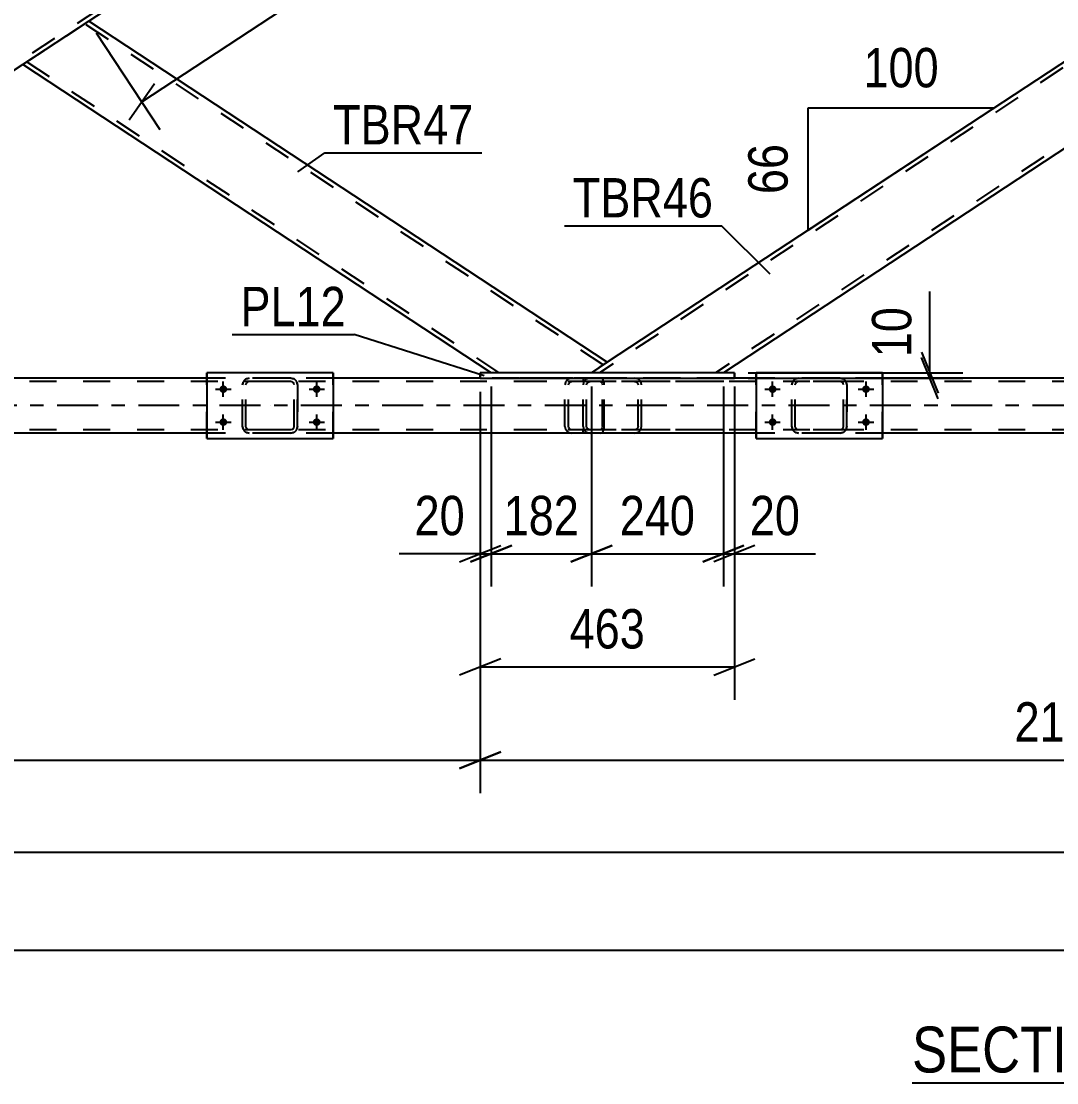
# Model space of a CAD drawing. Header units: millimetres. Extents: x -815 to 374, y -743 to 98.
# Drawn here: x -500.8 to -425.4, y -68.9 to 8.4 of the extents above; entities that cross this region are included whole.
import ezdxf

# ---------------------------------------------------------------- set-up
doc = ezdxf.new("R2010")
doc.units = ezdxf.units.MM
doc.linetypes.add('DXK_LINE_DOT2', pattern=[3.9198, 1.9599, -1.9599])
doc.linetypes.add('DXK_LINE_DOT3', pattern=[5.9187, 2.979, -0.9799, 0.9799, -0.9799])
doc.styles.add('Arial Narrow', font='ARIALN.TTF', dxfattribs={"height": 0.2})

# ---------------------------------------------------------------- blocks, each defined once
blk = doc.blocks.new('Unknown-232933173-12 - 4786')
at = {"color": 6, "linetype": 'Continuous'}
blk.add_line((-435.971, -68.897), (-408.324, -68.897), dxfattribs=at)
at = {"color": 0, "linetype": 'Continuous'}
for points in [[(-417.862, -68.147), (-417.862, -64.647), (-435.971, -64.647), (-435.971, -68.147)], [(-414.256, -68.147), (-414.256, -64.647), (-416.812, -64.647), (-416.812, -68.147)], [(-411.931, -68.147), (-411.931, -64.647), (-413.206, -64.647), (-413.206, -68.147)], [(-408.324, -68.147), (-408.324, -64.647), (-410.881, -64.647), (-410.881, -68.147)]]:
    blk.add_wipeout(points, dxfattribs=at)
at = {"color": 7, "linetype": 'Continuous', "style": 'Arial Narrow'}
for s, height, p in [('SECTION ', 3.3405, (-435.971, -68.147)), ('A', 3.34, (-416.812, -68.147)), ('A', 3.34, (-410.881, -68.147)), ('-', 3.34, (-413.206, -68.147))]:
    blk.add_text(s, height=height, dxfattribs=at).set_placement(p)
blk = doc.blocks.new('Part-232933173-4925 - 4786')
at = {"color": 7, "linetype": 'DXK_LINE_DOT2'}
for p, q in [((-459.416, -17.578), (-459.611, -17.614)), ((-449.673, -17.578), (-459.416, -17.578)), ((-455.985, -17.614), (-456.181, -17.578)), ((-459.891, -17.888), (-459.927, -18.058)), ((-459.927, -21.098), (-459.927, -18.058)), ((-459.888, -17.874), (-459.891, -17.888)), ((-459.671, -18.058), (-459.652, -17.966)), ((-459.671, -21.098), (-459.671, -18.058)), ((-459.652, -17.966), (-459.596, -17.888)), ((-459.596, -17.888), (-459.514, -17.836)), ((-459.514, -17.836), (-459.416, -17.818)), ((-449.673, -17.818), (-459.416, -17.818)), ((-456.181, -17.818), (-456.083, -17.836)), ((-456.083, -17.836), (-456, -17.888)), ((-456, -17.888), (-455.945, -17.966)), ((-455.945, -17.966), (-455.925, -18.058)), ((-455.925, -21.098), (-455.925, -18.058)), ((-455.706, -17.888), (-455.709, -17.874)), ((-455.67, -18.058), (-455.706, -17.888)), ((-455.67, -21.098), (-455.67, -18.058)), ((-459.927, -21.098), (-459.907, -21.189)), ((-459.907, -21.189), (-459.888, -21.281)), ((-459.652, -21.189), (-459.671, -21.098)), ((-459.596, -21.267), (-459.652, -21.189)), ((-459.611, -21.541), (-459.416, -21.578)), ((-459.514, -21.319), (-459.596, -21.267)), ((-459.416, -21.338), (-459.514, -21.319)), ((-449.673, -21.338), (-459.416, -21.338)), ((-449.673, -21.578), (-459.416, -21.578)), ((-456.083, -21.319), (-456.181, -21.338)), ((-456.181, -21.578), (-455.985, -21.541)), ((-456, -21.267), (-456.083, -21.319)), ((-455.945, -21.189), (-456, -21.267)), ((-455.925, -21.098), (-455.945, -21.189)), ((-455.709, -21.281), (-455.689, -21.189)), ((-455.689, -21.189), (-455.67, -21.098))]:
    blk.add_line(p, q, dxfattribs=at)
for centre, start, end in [((-459.435, -18.078), 110.75832, 155.68004), ((-456.161, -18.078), 24.31996, 69.24168), ((-459.435, -21.077), 204.31996, 249.24168), ((-456.161, -21.077), 290.75832, 335.68004)]:
    blk.add_arc(centre, 0.496, start, end, dxfattribs=at)
blk = doc.blocks.new('Part-232933173-4858 - 4786')
at = {"color": 7, "linetype": 'DXK_LINE_DOT2'}
for p, q in [((-382.419, 33.021), (-458.734, -17.178)), ((-373.975, 33.021), (-450.291, -17.178)), ((-373.393, 33.021), (-383.001, 33.021)), ((-415.595, 11.582), (-420.399, 8.422)), ((-410.791, 8.422), (-415.595, 5.262)), ((-458.162, -16.418), (-459.317, -17.178)), ((-449.709, -17.178), (-459.317, -17.178))]:
    blk.add_line(p, q, dxfattribs=at)
at = {"color": 2, "linetype": 'Continuous'}
for p, q in [((-383.001, 33.021), (-415.595, 11.582)), ((-373.393, 33.021), (-410.791, 8.422)), ((-420.399, 8.422), (-458.162, -16.418)), ((-415.595, 5.262), (-449.709, -17.178))]:
    blk.add_line(p, q, dxfattribs=at)
blk = doc.blocks.new('Part-232933173-4863 - 4786')
at = {"color": 7, "linetype": 'DXK_LINE_DOT2'}
for p, q in [((-467.553, 33.021), (-543.869, -17.178)), ((-459.11, 33.021), (-535.425, -17.178)), ((-458.527, 33.021), (-468.135, 33.021)), ((-500.729, 11.582), (-505.533, 8.422)), ((-495.925, 8.422), (-500.729, 5.262)), ((-543.297, -16.418), (-544.451, -17.178)), ((-534.843, -17.178), (-544.451, -17.178))]:
    blk.add_line(p, q, dxfattribs=at)
at = {"color": 2, "linetype": 'Continuous'}
for p, q in [((-468.135, 33.021), (-500.729, 11.582)), ((-458.527, 33.021), (-495.925, 8.422)), ((-505.533, 8.422), (-543.297, -16.418)), ((-500.729, 5.262), (-534.843, -17.178))]:
    blk.add_line(p, q, dxfattribs=at)
blk = doc.blocks.new('Part-232933173-4932 - 4786')
at = {"color": 7, "linetype": 'DXK_LINE_DOT2'}
for p, q in [((-458.65, -17.578), (-466.315, -17.578)), ((-460.742, -17.578), (-460.934, -17.614)), ((-459.927, -17.578), (-459.927, -17.818)), ((-458.547, -17.614), (-458.65, -17.578)), ((-458.459, -17.718), (-458.547, -17.614)), ((-458.4, -17.874), (-458.459, -17.718)), ((-458.65, -17.818), (-466.315, -17.818)), ((-461.209, -17.888), (-461.245, -18.058)), ((-461.245, -21.098), (-461.245, -18.058)), ((-461.206, -17.874), (-461.209, -17.888)), ((-460.993, -18.058), (-460.974, -17.966)), ((-460.993, -21.098), (-460.993, -18.058)), ((-460.974, -17.966), (-460.92, -17.888)), ((-460.92, -17.888), (-460.838, -17.836)), ((-460.838, -17.836), (-460.742, -17.818)), ((-458.65, -17.818), (-458.599, -17.836)), ((-458.599, -17.836), (-458.555, -17.888)), ((-458.555, -17.888), (-458.525, -17.966)), ((-458.525, -17.966), (-458.515, -18.058)), ((-458.515, -21.098), (-458.515, -18.058)), ((-458.38, -18.058), (-458.4, -17.874)), ((-458.38, -21.098), (-458.38, -18.058)), ((-458.65, -21.338), (-466.315, -21.338)), ((-458.65, -21.578), (-466.315, -21.578)), ((-461.245, -21.098), (-461.225, -21.189)), ((-461.225, -21.189), (-461.206, -21.281)), ((-460.974, -21.189), (-460.993, -21.098)), ((-460.92, -21.267), (-460.974, -21.189)), ((-460.934, -21.541), (-460.742, -21.578)), ((-460.838, -21.319), (-460.92, -21.267)), ((-460.742, -21.338), (-460.838, -21.319)), ((-459.927, -21.578), (-459.927, -21.338)), ((-458.599, -21.319), (-458.65, -21.338)), ((-458.65, -21.578), (-458.547, -21.541)), ((-458.555, -21.267), (-458.599, -21.319)), ((-458.525, -21.189), (-458.555, -21.267)), ((-458.547, -21.541), (-458.459, -21.437)), ((-458.515, -21.098), (-458.525, -21.189)), ((-458.459, -21.437), (-458.4, -21.281)), ((-458.4, -21.281), (-458.38, -21.098))]:
    blk.add_line(p, q, dxfattribs=at)
for centre, start, end in [((-460.756, -18.073), 111.1941, 156.15059), ((-460.756, -21.082), 203.84941, 248.8059)]:
    blk.add_arc(centre, 0.492, start, end, dxfattribs=at)
blk = doc.blocks.new('Part-232933173-4873 - 4786')
at = {"color": 2, "linetype": 'Continuous'}
for p, q in [((-495.925, 8.422), (-500.729, 5.262)), ((-458.162, -16.418), (-495.925, 8.422)), ((-466.616, -17.178), (-500.729, 5.262)), ((-459.317, -17.178), (-458.162, -16.418))]:
    blk.add_line(p, q, dxfattribs=at)
at = {"color": 7, "linetype": 'DXK_LINE_DOT2'}
for p, q in [((-495.97, 8.392), (-496.508, 8.039)), ((-458.453, -16.61), (-496.217, 8.23)), ((-500.438, 5.453), (-500.416, 5.468)), ((-466.033, -17.178), (-500.438, 5.453)), ((-458.207, -16.447), (-458.745, -16.801)), ((-459.317, -17.178), (-466.616, -17.178))]:
    blk.add_line(p, q, dxfattribs=at)
blk = doc.blocks.new('Bolt-232933173-46452 - 4786')
at = {"linetype": 'Continuous'}
for points in [[(-446.123, -18.098, -1), (-446.123, -18.658, -1)], [(-439.323, -18.098, -1), (-439.323, -18.658, -1)], [(-446.123, -20.498, -1), (-446.123, -21.058, -1)], [(-439.323, -20.498, -1), (-439.323, -21.058, -1)]]:
    blk.add_hatch(color=1, dxfattribs=at).paths.add_polyline_path(points)
at = {"color": 1, "linetype": 'Continuous'}
for p, q in [((-446.683, -18.378), (-445.563, -18.378)), ((-446.123, -18.938), (-446.123, -17.818)), ((-439.883, -18.378), (-438.763, -18.378)), ((-439.323, -18.938), (-439.323, -17.818)), ((-446.683, -20.778), (-445.563, -20.778)), ((-446.123, -21.338), (-446.123, -20.218)), ((-439.883, -20.778), (-438.763, -20.778)), ((-439.323, -21.338), (-439.323, -20.218))]:
    blk.add_line(p, q, dxfattribs=at)
blk = doc.blocks.new('Part-232933173-5095 - 4786')
at = {"color": 2, "linetype": 'Continuous'}
for p, q in [((-467.416, -17.578), (-467.416, -17.178)), ((-467.416, -17.178), (-467.416, -17.178)), ((-448.909, -17.178), (-467.416, -17.178)), ((-467.416, -17.578), (-467.416, -17.578)), ((-467.416, -17.578), (-448.909, -17.578)), ((-448.909, -17.178), (-448.909, -17.578))]:
    blk.add_line(p, q, dxfattribs=at)
at = {"color": 7, "linetype": 'DXK_LINE_DOT2'}
for p, q in [((-467.416, -17.178), (-467.416, -17.578)), ((-448.909, -17.178), (-448.909, -17.178)), ((-448.909, -17.578), (-448.909, -17.178)), ((-448.909, -17.578), (-448.909, -17.578))]:
    blk.add_line(p, q, dxfattribs=at)
blk = doc.blocks.new('Part-232933173-5179 - 4786')
at = {"color": 2, "linetype": 'Continuous'}
for p, q in [((-487.323, -17.578), (-518.123, -17.578)), ((-467.416, -17.578), (-478.123, -17.578)), ((-447.323, -17.578), (-448.909, -17.578)), ((-407.323, -17.578), (-438.123, -17.578)), ((-487.323, -21.578), (-518.123, -21.578)), ((-447.323, -21.578), (-478.123, -21.578)), ((-407.323, -21.578), (-438.123, -21.578))]:
    blk.add_line(p, q, dxfattribs=at)
at = {"color": 7, "linetype": 'DXK_LINE_DOT2'}
for p, q in [((-478.123, -17.578), (-487.323, -17.578)), ((-448.909, -17.578), (-467.416, -17.578)), ((-438.123, -17.578), (-447.323, -17.578)), ((-63.184, -17.818), (-735.323, -17.818)), ((-63.184, -21.338), (-735.323, -21.338)), ((-478.123, -21.578), (-487.323, -21.578)), ((-438.123, -21.578), (-447.323, -21.578))]:
    blk.add_line(p, q, dxfattribs=at)
at = {"color": 7, "linetype": 'DXK_LINE_DOT3'}
blk.add_line((-63.184, -19.578), (-735.323, -19.578), dxfattribs=at)
blk = doc.blocks.new('Part-232933173-46374 - 4786')
at = {"color": 7, "linetype": 'DXK_LINE_DOT2'}
for p, q in [((-444.427, -17.614), (-444.243, -17.578)), ((-444.243, -17.578), (-444.427, -17.614)), ((-441.203, -17.578), (-444.243, -17.578)), ((-441.203, -17.578), (-441.019, -17.614)), ((-441.019, -17.614), (-441.203, -17.578)), ((-444.723, -18.058), (-444.687, -17.874)), ((-444.687, -17.874), (-444.723, -18.058)), ((-444.723, -21.098), (-444.723, -18.058)), ((-444.723, -18.058), (-444.723, -18.058)), ((-444.723, -21.098), (-444.723, -18.058)), ((-444.483, -18.058), (-444.465, -17.966)), ((-444.483, -18.058), (-444.465, -17.966)), ((-444.483, -21.098), (-444.483, -18.058)), ((-444.483, -18.058), (-444.483, -18.058)), ((-444.483, -21.098), (-444.483, -18.058)), ((-444.465, -17.966), (-444.413, -17.888)), ((-444.335, -17.836), (-444.413, -17.888)), ((-444.243, -17.818), (-444.335, -17.836)), ((-441.203, -17.818), (-444.243, -17.818)), ((-441.111, -17.836), (-441.203, -17.818)), ((-441.033, -17.888), (-441.111, -17.836)), ((-440.981, -17.966), (-441.033, -17.888)), ((-440.963, -18.058), (-440.981, -17.966)), ((-440.963, -18.058), (-440.981, -17.966)), ((-440.963, -21.098), (-440.963, -18.058)), ((-440.963, -18.058), (-440.963, -18.058)), ((-440.963, -21.098), (-440.963, -18.058)), ((-440.76, -17.874), (-440.723, -18.058)), ((-440.723, -18.058), (-440.76, -17.874)), ((-440.723, -21.098), (-440.723, -18.058)), ((-440.723, -18.058), (-440.723, -18.058)), ((-440.723, -18.058), (-440.723, -21.098)), ((-444.723, -21.098), (-444.723, -21.098)), ((-444.687, -21.281), (-444.723, -21.098)), ((-444.723, -21.098), (-444.687, -21.281)), ((-444.483, -21.098), (-444.483, -21.098)), ((-444.465, -21.189), (-444.483, -21.098)), ((-444.465, -21.189), (-444.483, -21.098)), ((-444.413, -21.267), (-444.465, -21.189)), ((-444.243, -21.578), (-444.427, -21.541)), ((-444.427, -21.541), (-444.243, -21.578)), ((-444.335, -21.319), (-444.413, -21.267)), ((-444.243, -21.338), (-444.335, -21.319)), ((-441.203, -21.338), (-444.243, -21.338)), ((-441.203, -21.578), (-444.243, -21.578)), ((-441.111, -21.319), (-441.203, -21.338)), ((-441.019, -21.541), (-441.203, -21.578)), ((-441.203, -21.578), (-441.019, -21.541)), ((-441.033, -21.267), (-441.111, -21.319)), ((-440.981, -21.189), (-441.033, -21.267)), ((-440.981, -21.189), (-440.963, -21.098)), ((-440.981, -21.189), (-440.963, -21.098)), ((-440.963, -21.098), (-440.963, -21.098)), ((-440.723, -21.098), (-440.76, -21.281)), ((-440.76, -21.281), (-440.723, -21.098)), ((-440.723, -21.098), (-440.723, -21.098))]:
    blk.add_line(p, q, dxfattribs=at)
at = {"color": 7, "linetype": 'DXK_LINE_DOT3'}
blk.add_line((-442.723, -19.578), (-442.723, -19.578), dxfattribs=at)
at = {"color": 7, "linetype": 'DXK_LINE_DOT2'}
for centre, start, end in [((-444.243, -18.058), 112.5, 157.5), ((-444.243, -18.058), 112.5, 157.5), ((-441.203, -18.058), 22.5, 67.5), ((-441.203, -18.058), 22.5, 67.5), ((-444.243, -21.098), 202.5, 247.5), ((-444.243, -21.098), 202.5, 247.5), ((-441.203, -21.098), 292.5, 337.5), ((-441.203, -21.098), 292.5, 337.5)]:
    blk.add_arc(centre, 0.48, start, end, dxfattribs=at)
blk = doc.blocks.new('Part-232933173-46375 - 4786')
at = {"color": 2, "linetype": 'Continuous'}
for p, q in [((-438.123, -17.178), (-447.323, -17.178)), ((-447.323, -17.178), (-447.323, -21.978)), ((-438.123, -17.178), (-438.123, -21.978)), ((-447.323, -21.978), (-438.123, -21.978))]:
    blk.add_line(p, q, dxfattribs=at)
at = {"color": 7, "linetype": 'DXK_LINE_DOT2'}
for p, q in [((-447.323, -21.978), (-447.323, -17.178)), ((-438.123, -21.978), (-438.123, -17.178))]:
    blk.add_line(p, q, dxfattribs=at)
blk = doc.blocks.new('Part-232933173-46377 - 4786')
at = {"color": 7, "linetype": 'DXK_LINE_DOT2'}
for p, q in [((-484.427, -17.614), (-484.243, -17.578)), ((-484.243, -17.578), (-484.427, -17.614)), ((-481.203, -17.578), (-484.243, -17.578)), ((-481.203, -17.578), (-481.019, -17.614)), ((-481.019, -17.614), (-481.203, -17.578)), ((-484.723, -18.058), (-484.687, -17.874)), ((-484.687, -17.874), (-484.723, -18.058)), ((-484.723, -21.098), (-484.723, -18.058)), ((-484.723, -18.058), (-484.723, -18.058)), ((-484.723, -21.098), (-484.723, -18.058)), ((-484.483, -18.058), (-484.465, -17.966)), ((-484.483, -18.058), (-484.465, -17.966)), ((-484.483, -21.098), (-484.483, -18.058)), ((-484.483, -18.058), (-484.483, -18.058)), ((-484.483, -21.098), (-484.483, -18.058)), ((-484.465, -17.966), (-484.413, -17.888)), ((-484.335, -17.836), (-484.413, -17.888)), ((-484.243, -17.818), (-484.335, -17.836)), ((-481.203, -17.818), (-484.243, -17.818)), ((-481.111, -17.836), (-481.203, -17.818)), ((-481.033, -17.888), (-481.111, -17.836)), ((-480.981, -17.966), (-481.033, -17.888)), ((-480.963, -18.058), (-480.981, -17.966)), ((-480.963, -18.058), (-480.981, -17.966)), ((-480.963, -21.098), (-480.963, -18.058)), ((-480.963, -18.058), (-480.963, -18.058)), ((-480.963, -21.098), (-480.963, -18.058)), ((-480.76, -17.874), (-480.723, -18.058)), ((-480.723, -18.058), (-480.76, -17.874)), ((-480.723, -21.098), (-480.723, -18.058)), ((-480.723, -18.058), (-480.723, -18.058)), ((-480.723, -18.058), (-480.723, -21.098)), ((-484.723, -21.098), (-484.723, -21.098)), ((-484.687, -21.281), (-484.723, -21.098)), ((-484.723, -21.098), (-484.687, -21.281)), ((-484.483, -21.098), (-484.483, -21.098)), ((-484.465, -21.189), (-484.483, -21.098)), ((-484.465, -21.189), (-484.483, -21.098)), ((-484.413, -21.267), (-484.465, -21.189)), ((-484.243, -21.578), (-484.427, -21.541)), ((-484.427, -21.541), (-484.243, -21.578)), ((-484.335, -21.319), (-484.413, -21.267)), ((-484.243, -21.338), (-484.335, -21.319)), ((-481.203, -21.338), (-484.243, -21.338)), ((-481.203, -21.578), (-484.243, -21.578)), ((-481.111, -21.319), (-481.203, -21.338)), ((-481.019, -21.541), (-481.203, -21.578)), ((-481.203, -21.578), (-481.019, -21.541)), ((-481.033, -21.267), (-481.111, -21.319)), ((-480.981, -21.189), (-481.033, -21.267)), ((-480.981, -21.189), (-480.963, -21.098)), ((-480.981, -21.189), (-480.963, -21.098)), ((-480.963, -21.098), (-480.963, -21.098)), ((-480.723, -21.098), (-480.76, -21.281)), ((-480.76, -21.281), (-480.723, -21.098)), ((-480.723, -21.098), (-480.723, -21.098))]:
    blk.add_line(p, q, dxfattribs=at)
at = {"color": 7, "linetype": 'DXK_LINE_DOT3'}
blk.add_line((-482.723, -19.578), (-482.723, -19.578), dxfattribs=at)
at = {"color": 7, "linetype": 'DXK_LINE_DOT2'}
for centre, start, end in [((-484.243, -18.058), 112.5, 157.5), ((-484.243, -18.058), 112.5, 157.5), ((-481.203, -18.058), 22.5, 67.5), ((-481.203, -18.058), 22.5, 67.5), ((-484.243, -21.098), 202.5, 247.5), ((-484.243, -21.098), 202.5, 247.5), ((-481.203, -21.098), 292.5, 337.5), ((-481.203, -21.098), 292.5, 337.5)]:
    blk.add_arc(centre, 0.48, start, end, dxfattribs=at)
blk = doc.blocks.new('Part-232933173-46378 - 4786')
at = {"color": 2, "linetype": 'Continuous'}
for p, q in [((-478.123, -17.178), (-487.323, -17.178)), ((-487.323, -17.178), (-487.323, -21.978)), ((-478.123, -17.178), (-478.123, -21.978)), ((-487.323, -21.978), (-478.123, -21.978))]:
    blk.add_line(p, q, dxfattribs=at)
at = {"color": 7, "linetype": 'DXK_LINE_DOT2'}
for p, q in [((-487.323, -21.978), (-487.323, -17.178)), ((-478.123, -21.978), (-478.123, -17.178))]:
    blk.add_line(p, q, dxfattribs=at)
blk = doc.blocks.new('Bolt-232933173-46453 - 4786')
at = {"linetype": 'Continuous'}
for points in [[(-486.123, -18.098, -1), (-486.123, -18.658, -1)], [(-479.323, -18.098, -1), (-479.323, -18.658, -1)], [(-486.123, -20.498, -1), (-486.123, -21.058, -1)], [(-479.323, -20.498, -1), (-479.323, -21.058, -1)]]:
    blk.add_hatch(color=1, dxfattribs=at).paths.add_polyline_path(points)
at = {"color": 1, "linetype": 'Continuous'}
for p, q in [((-486.683, -18.378), (-485.563, -18.378)), ((-486.123, -18.938), (-486.123, -17.818)), ((-479.883, -18.378), (-478.763, -18.378)), ((-479.323, -18.938), (-479.323, -17.818)), ((-486.683, -20.778), (-485.563, -20.778)), ((-486.123, -21.338), (-486.123, -20.218)), ((-479.883, -20.778), (-478.763, -20.778)), ((-479.323, -21.338), (-479.323, -20.218))]:
    blk.add_line(p, q, dxfattribs=at)
blk = doc.blocks.new('StraightDimension-232933173-6938 - 4786')
at = {"color": 7, "linetype": 'Continuous'}
for p, q in [((-459.317, -18.178), (-459.317, -32.762)), ((-449.709, -18.178), (-449.709, -32.762)), ((-460.817, -30.962), (-457.817, -29.762)), ((-448.209, -29.762), (-451.209, -30.962)), ((-459.317, -30.362), (-449.709, -30.362))]:
    blk.add_line(p, q, dxfattribs=at)
at = {"color": 0}
blk.add_wipeout([(-451.171, -29.612), (-451.171, -25.412), (-457.855, -25.412), (-457.855, -29.612)], dxfattribs=at)
at = {"color": 3, "style": 'Arial Narrow'}
blk.add_text('240', height=2.8633, dxfattribs=at).set_placement((-457.255, -29.012))
blk = doc.blocks.new('AngleDimension-232933173-57520 - 4786')
at = {"color": 7, "linetype": 'Continuous'}
for p, q in [((-443.531, 2.109), (-429.996, 2.109)), ((-443.531, -6.794), (-429.996, 2.109)), ((-443.531, -6.794), (-443.531, 2.109)), ((-442.933, -6.401), (-443.531, -6.794))]:
    blk.add_line(p, q, dxfattribs=at)
at = {"color": 0}
for points in [[(-433.421, 3.009), (-433.421, 7.209), (-440.106, 7.209), (-440.106, 3.009)], [(-444.431, 0.086), (-448.631, 0.086), (-448.631, -4.771), (-444.431, -4.771)]]:
    blk.add_wipeout(points, dxfattribs=at)
at = {"color": 3, "style": 'Arial Narrow'}
blk.add_text('100', height=2.8633, dxfattribs=at).set_placement((-439.506, 3.609))
blk.add_text('66', height=2.8633, rotation=90.00021, dxfattribs=at).set_placement((-445.031, -4.171))
blk = doc.blocks.new('StraightDimension-232933173-37533 - 4786')
at = {"color": 7, "linetype": 'Continuous'}
blk.add_line((-775.388, -59.247), (-62.544, -59.247), dxfattribs=at)
blk = doc.blocks.new('StraightDimension-232933173-37415 - 4786')
at = {"color": 7, "linetype": 'Continuous'}
blk.add_line((-774.748, -52.113), (-63.184, -52.113), dxfattribs=at)
blk = doc.blocks.new('StraightDimension-232933173-5642 - 4786')
at = {"color": 7, "linetype": 'Continuous'}
for p, q in [((-467.416, -18.578), (-467.416, -41.013)), ((-448.909, -18.578), (-448.909, -41.013)), ((-465.916, -38.013), (-468.916, -39.213)), ((-467.416, -38.613), (-448.909, -38.613)), ((-450.409, -39.213), (-447.409, -38.013))]:
    blk.add_line(p, q, dxfattribs=at)
at = {"color": 0}
blk.add_wipeout([(-454.82, -37.863), (-454.82, -33.663), (-461.505, -33.663), (-461.505, -37.863)], dxfattribs=at)
at = {"color": 3, "style": 'Arial Narrow'}
blk.add_text('463', height=2.8633, dxfattribs=at).set_placement((-460.905, -37.263))
blk = doc.blocks.new('StraightDimension-232933173-37244 - 4786')
at = {"color": 7, "linetype": 'Continuous'}
for p, q in [((-552.55, -18.578), (-552.55, -47.795)), ((-467.416, -18.578), (-467.416, -47.795)), ((-551.05, -44.795), (-554.05, -45.995)), ((-468.916, -45.995), (-465.916, -44.795)), ((-552.55, -45.395), (-467.416, -45.395))]:
    blk.add_line(p, q, dxfattribs=at)
at = {"color": 0}
blk.add_wipeout([(-505.727, -44.645), (-505.727, -40.445), (-514.239, -40.445), (-514.239, -44.645)], dxfattribs=at)
at = {"color": 3, "style": 'Arial Narrow'}
blk.add_text('2128', height=2.8633, dxfattribs=at).set_placement((-513.639, -44.045))
blk = doc.blocks.new('StraightDimension-232933173-6946 - 4786')
at = {"color": 7, "linetype": 'Continuous'}
for p, q in [((-449.709, -18.178), (-449.709, -32.762)), ((-448.909, -18.178), (-448.909, -32.762)), ((-451.209, -30.962), (-448.209, -29.762)), ((-447.409, -29.762), (-450.409, -30.962)), ((-449.709, -30.362), (-448.909, -30.362)), ((-448.909, -30.362), (-443.003, -30.362)), ((-448.909, -30.362), (-443.003, -30.362))]:
    blk.add_line(p, q, dxfattribs=at)
at = {"color": 0}
blk.add_wipeout([(-443.528, -29.612), (-443.528, -25.412), (-448.384, -25.412), (-448.384, -29.612)], dxfattribs=at)
at = {"color": 3, "style": 'Arial Narrow'}
blk.add_text('20', height=2.8633, dxfattribs=at).set_placement((-447.784, -29.012))
blk = doc.blocks.new('StraightDimension-232933173-5686 - 4786')
at = {"color": 7, "linetype": 'Continuous'}
for p, q in [((-434.675, -17.178), (-434.675, -11.271)), ((-434.675, -17.178), (-434.675, -11.271)), ((-435.275, -15.678), (-434.075, -18.678)), ((-434.075, -19.078), (-435.275, -16.078)), ((-447.909, -17.178), (-432.275, -17.178)), ((-447.909, -17.578), (-432.275, -17.578)), ((-434.675, -17.578), (-434.675, -17.178))]:
    blk.add_line(p, q, dxfattribs=at)
at = {"color": 0}
blk.add_wipeout([(-435.425, -11.796), (-439.625, -11.796), (-439.625, -16.653), (-435.425, -16.653)], dxfattribs=at)
at = {"color": 3, "style": 'Arial Narrow'}
blk.add_text('10', height=2.8633, rotation=90.00021, dxfattribs=at).set_placement((-436.025, -16.053))
blk = doc.blocks.new('StraightDimension-232933173-5424 - 4786')
at = {"color": 7, "linetype": 'Continuous'}
for p, q in [((-457.978, 32.186), (-453.341, 25.137)), ((-455.583, 25.817), (-453.737, 28.468)), ((-492.058, 2.542), (-454.66, 27.142)), ((-495.376, 7.586), (-490.739, 0.537)), ((-491.135, 3.868), (-492.982, 1.217))]:
    blk.add_line(p, q, dxfattribs=at)
at = {"color": 0}
blk.add_wipeout([(-470.215, 17.808), (-472.523, 21.317), (-479.635, 16.639), (-477.327, 13.13)], dxfattribs=at)
at = {"color": 3, "style": 'Arial Narrow'}
blk.add_text('1119', height=2.8633, rotation=33.33468, dxfattribs=at).set_placement((-477.156, 13.961))
blk = doc.blocks.new('StraightDimension-232933173-6954 - 4786')
at = {"color": 7, "linetype": 'Continuous'}
for p, q in [((-466.616, -18.178), (-466.616, -32.762)), ((-459.317, -18.178), (-459.317, -32.762)), ((-468.116, -30.962), (-465.116, -29.762)), ((-457.817, -29.762), (-460.817, -30.962)), ((-466.616, -30.362), (-459.317, -30.362))]:
    blk.add_line(p, q, dxfattribs=at)
at = {"color": 0}
blk.add_wipeout([(-459.624, -29.612), (-459.624, -25.412), (-466.308, -25.412), (-466.308, -29.612)], dxfattribs=at)
at = {"color": 3, "style": 'Arial Narrow'}
blk.add_text('182', height=2.8633, dxfattribs=at).set_placement((-465.708, -29.012))
blk = doc.blocks.new('StraightDimension-232933173-6962 - 4786')
at = {"color": 7, "linetype": 'Continuous'}
for p, q in [((-466.616, -18.178), (-466.616, -32.762)), ((-467.416, -18.578), (-467.416, -32.762)), ((-468.916, -30.962), (-465.916, -29.762)), ((-465.116, -29.762), (-468.116, -30.962)), ((-467.416, -30.362), (-473.322, -30.362)), ((-467.416, -30.362), (-473.322, -30.362)), ((-467.416, -30.362), (-466.616, -30.362))]:
    blk.add_line(p, q, dxfattribs=at)
at = {"color": 0}
blk.add_wipeout([(-467.941, -29.612), (-467.941, -25.412), (-472.797, -25.412), (-472.797, -29.612)], dxfattribs=at)
at = {"color": 3, "style": 'Arial Narrow'}
blk.add_text('20', height=2.8633, dxfattribs=at).set_placement((-472.197, -29.012))
blk = doc.blocks.new('StraightDimension-232933173-37243 - 4786')
at = {"color": 7, "linetype": 'Continuous'}
for p, q in [((-467.416, -18.578), (-467.416, -47.795)), ((-382.282, -18.578), (-382.282, -47.795)), ((-465.916, -44.795), (-468.916, -45.995)), ((-383.782, -45.995), (-380.782, -44.795)), ((-467.416, -45.395), (-382.282, -45.395))]:
    blk.add_line(p, q, dxfattribs=at)
at = {"color": 0}
blk.add_wipeout([(-420.592, -44.645), (-420.592, -40.445), (-429.105, -40.445), (-429.105, -44.645)], dxfattribs=at)
at = {"color": 3, "style": 'Arial Narrow'}
blk.add_text('2128', height=2.8633, dxfattribs=at).set_placement((-428.505, -44.045))
blk = doc.blocks.new('Mark-232933173-4854 - 4786')
at = {"color": 30, "linetype": 'Continuous'}
for p in [(-461.277, -6.47), (-446.314, -10.005)]:
    blk.add_line(p, (-449.85, -6.47), dxfattribs=at)
at = {"color": 0}
blk.add_wipeout([(-450.45, -5.87), (-450.45, -2.87), (-460.677, -2.87), (-460.677, -5.87)], dxfattribs=at)
blk.add_wipeout([(-450.45, -5.87), (-450.45, -2.87), (-460.677, -2.87), (-460.677, -5.87)], dxfattribs=at)
at = {"color": 3, "style": 'Arial Narrow'}
blk.add_text('TBR46', height=2.8633, dxfattribs=at).set_placement((-460.677, -5.87))
blk = doc.blocks.new('Mark-232933173-4869 - 4786')
at = {"color": 30, "linetype": 'Continuous'}
for p, q in [((-480.689, -2.544), (-478.732, -1.155)), ((-478.732, -1.155), (-467.304, -1.155))]:
    blk.add_line(p, q, dxfattribs=at)
at = {"color": 0}
blk.add_wipeout([(-467.904, -0.555), (-467.904, 2.445), (-478.132, 2.445), (-478.132, -0.555)], dxfattribs=at)
blk.add_wipeout([(-467.904, -0.555), (-467.904, 2.445), (-478.132, 2.445), (-478.132, -0.555)], dxfattribs=at)
at = {"color": 3, "style": 'Arial Narrow'}
blk.add_text('TBR47', height=2.8633, dxfattribs=at).set_placement((-478.132, -0.555))
blk = doc.blocks.new('Mark-232933173-5091 - 4786')
at = {"color": 30, "linetype": 'Continuous'}
for p in [(-485.475, -14.39), (-467.117, -17.397)]:
    blk.add_line(p, (-476.599, -14.39), dxfattribs=at)
at = {"color": 0}
blk.add_wipeout([(-477.199, -13.79), (-477.199, -10.79), (-484.875, -10.79), (-484.875, -13.79)], dxfattribs=at)
blk.add_wipeout([(-477.199, -13.79), (-477.199, -10.79), (-484.875, -10.79), (-484.875, -13.79)], dxfattribs=at)
at = {"color": 3, "style": 'Arial Narrow'}
blk.add_text('PL12', height=2.8633, dxfattribs=at).set_placement((-484.875, -13.79))

msp = doc.modelspace()

# ---------------------------------------------------------------- block references
for name in ['Part-232933173-4863 - 4786', 'Part-232933173-4858 - 4786', 'Part-232933173-4873 - 4786', 'Part-232933173-5179 - 4786', 'Part-232933173-46378 - 4786', 'Part-232933173-46377 - 4786', 'Part-232933173-5095 - 4786', 'Part-232933173-4932 - 4786', 'Part-232933173-4925 - 4786', 'Part-232933173-46375 - 4786', 'Part-232933173-46374 - 4786', 'Bolt-232933173-46453 - 4786', 'Bolt-232933173-46452 - 4786', 'Unknown-232933173-12 - 4786']:
    msp.add_blockref(name, (0, 0))

# ---------------------------------------------------------------- next in the draw order: block references
for name in ['StraightDimension-232933173-5424 - 4786', 'AngleDimension-232933173-57520 - 4786', 'Mark-232933173-5091 - 4786', 'StraightDimension-232933173-6938 - 4786']:
    msp.add_blockref(name, (0, 0))

# ---------------------------------------------------------------- next in the draw order: block references
for name in ['Mark-232933173-4869 - 4786', 'Mark-232933173-4854 - 4786', 'StraightDimension-232933173-37533 - 4786']:
    msp.add_blockref(name, (0, 0))

# ---------------------------------------------------------------- next in the draw order: block references
msp.add_blockref('StraightDimension-232933173-37415 - 4786', (0, 0))

# ---------------------------------------------------------------- next in the draw order: block references
msp.add_blockref('StraightDimension-232933173-5642 - 4786', (0, 0))

# ---------------------------------------------------------------- next in the draw order: block references
for name in ['StraightDimension-232933173-6946 - 4786', 'StraightDimension-232933173-37244 - 4786']:
    msp.add_blockref(name, (0, 0))

# ---------------------------------------------------------------- next in the draw order: block references
for name in ['StraightDimension-232933173-5686 - 4786', 'StraightDimension-232933173-6954 - 4786']:
    msp.add_blockref(name, (0, 0))

# ---------------------------------------------------------------- next in the draw order: block references
msp.add_blockref('StraightDimension-232933173-6962 - 4786', (0, 0))

# ---------------------------------------------------------------- next in the draw order: block references
msp.add_blockref('StraightDimension-232933173-37243 - 4786', (0, 0))

doc.saveas('drawing.dxf')
